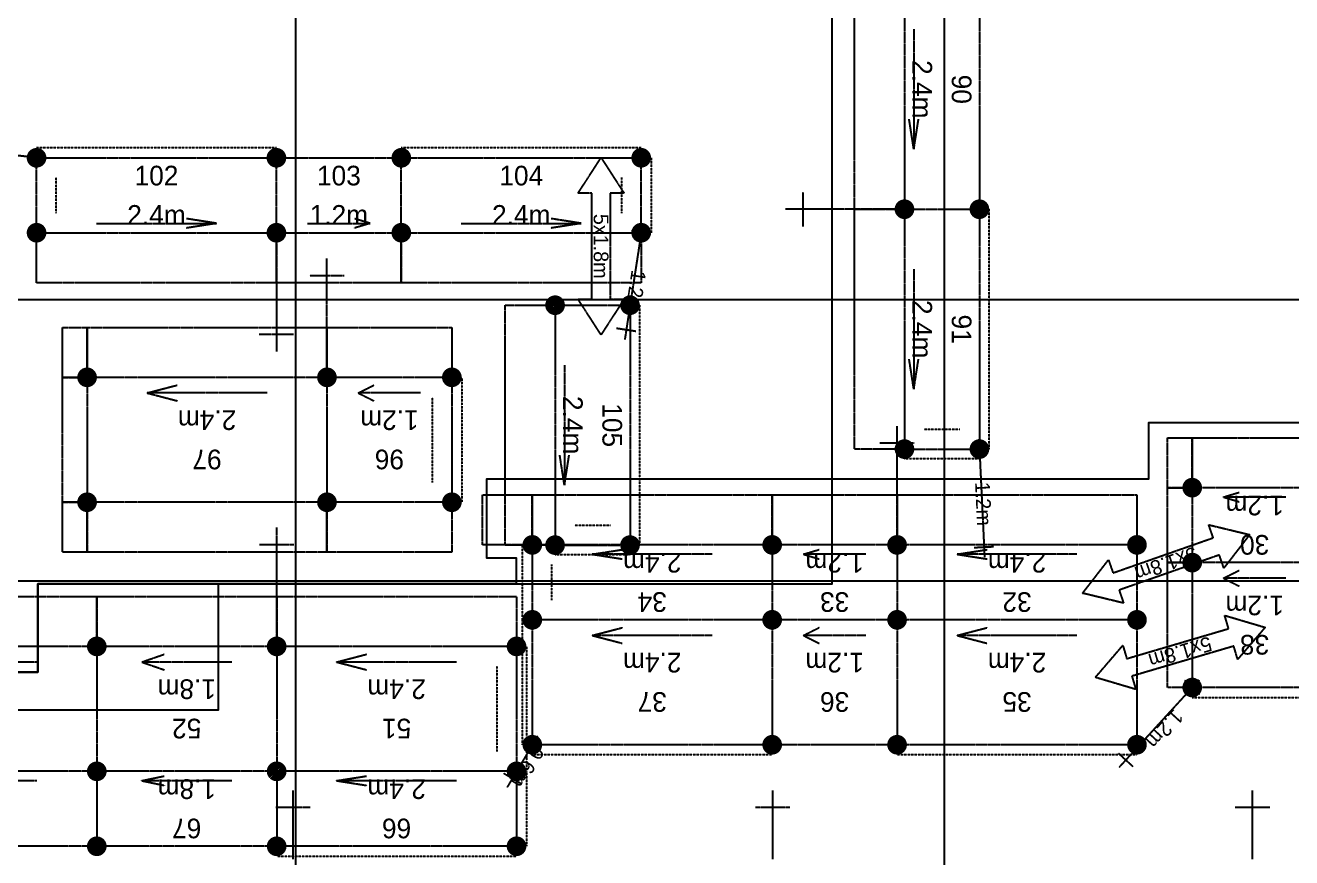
# Model space of a CAD drawing. Header units: millimetres. Extents: x -881708 to -119807, y 0 to 594021.
# Drawn here: x -699221 to -686345, y 437680 to 446143 of the extents above; entities that cross this region are included whole.
import ezdxf
from ezdxf.enums import TextEntityAlignment as Align

# ---------------------------------------------------------------- set-up
doc = ezdxf.new("R2010")
doc.units = ezdxf.units.MM
for name, pattern in [('ACAD_ISO02W100', [15, 12, -3]), ('KwikScaf_DASHED', [3.75, 2.5, -1.25]), ('KwikScaf_Line', [1, 1, 0])]:
    doc.linetypes.add(name, pattern=pattern)
for name, color, linetype in [('03 - Level Three', 201, 'CONTINUOUS'), ('04 - Level Four-Six', 112, 'CONTINUOUS'), ('07 - Level Seven', 140, 'CONTINUOUS'), ('08 - Level Eight', 30, 'CONTINUOUS'), ('Grid Lines', 1, 'CONTINUOUS'), ('KwikScaf Schematic', 7, 'CONTINUOUS')]:
    doc.layers.add(name, color=color, linetype=linetype)

msp = doc.modelspace()

# ---------------------------------------------------------------- linework, layer by layer
at = {"layer": '03 - Level Three'}
msp.add_lwpolyline([(-681701.9, 447708.4), (-681701.9, 443307.9), (-682262.7, 443307.9), (-682262.7, 442103), (-687800.4, 442103), (-687800.4, 441528.2), (-694531.6, 441528.2), (-694531.6, 440727.6), (-694229.2, 440727.6), (-694229.2, 440465.9), (-697259.7, 440465.9), (-697259.7, 439178.8), (-703735.4, 439178.8)], dxfattribs=at)
at = {"layer": '04 - Level Four-Six'}
msp.add_lwpolyline([(-681701.9, 447708.4), (-681701.9, 443307.9), (-682262.7, 443307.9), (-682262.7, 442103), (-687800.4, 442103), (-687800.4, 441528.2), (-694531.6, 441528.2), (-694531.6, 440727.6), (-694229.2, 440727.6), (-694229.2, 440465.9), (-699094.9, 440465.9), (-699094.9, 439567.5), (-700737.7, 439567.5)], dxfattribs=at)
at = {"layer": '07 - Level Seven'}
msp.add_lwpolyline([(-703457.3, 454757), (-696368.9, 455517.6), (-696368.9, 453731.6), (-689971.4, 453731.6), (-689971.4, 454741), (-684285.9, 455535.5), (-684285.9, 453731.6), (-681701.9, 453731.6), (-681701.9, 449259.2), (-682137.6, 449259.2), (-682137.6, 447898.5), (-681701.9, 447898.5), (-681701.9, 443307.9), (-682262.7, 443307.9), (-682262.7, 442103), (-687800.4, 442103), (-687800.4, 441528.2), (-694531.6, 441528.2), (-694531.6, 440727.6), (-694229.2, 440727.6), (-694229.2, 440465.9), (-699094.9, 440465.9), (-699094.9, 439567.5), (-700737.7, 439567.5)], dxfattribs=at)
at = {"layer": '08 - Level Eight'}
msp.add_lwpolyline([(-723014.2, 453731.6), (-723014.2, 440481.8), (-722098.5, 440481.8), (-722098.5, 440465.9), (-700737.7, 440465.9), (-700737.7, 439567.5), (-699094.9, 439567.5), (-699094.9, 440465.9), (-691018.1, 440465.9), (-691018.1, 451986.9), (-693083.9, 451986.9), (-693083.9, 453731.6), (-696368.9, 453731.6), (-696368.9, 455517.6), (-703457.3, 454757), (-703457.3, 453731.6)], close=True, dxfattribs=at)
at = {"layer": 'Grid Lines', "linetype": 'ACAD_ISO02W100'}
for points in [[(-696473, 461052.8), (-696473, 433716.2)], [(-689878, 461052.8), (-689878, 433716.2)], [(-733637.7, 443354.9), (-676846.5, 443354.9)], [(-733637.7, 440494.9), (-676846.5, 440494.9)]]:
    msp.add_lwpolyline(points, dxfattribs=at)
at = {"layer": 'KwikScaf Schematic', "color": 3, "linetype": 'KwikScaf_Line'}
for p, q in [((-690790.5, 444273.2), (-690790.5, 446712.2)), ((-690282.5, 446712.2), (-690282.5, 444273.2)), ((-689520.5, 446712.2), (-689520.5, 444273.2)), ((-690187.2, 446102.5), (-690187.2, 444883)), ((-690187.2, 444883), (-690234.8, 445187.9)), ((-690187.2, 444883), (-690139.6, 445187.9)), ((-699007.9, 444784.8), (-699902.1, 444887.1)), ((-699118.6, 444696.8), (-699095.9, 444895.5)), ((-699107.3, 444796.2), (-696668.3, 444796.2)), ((-699107.3, 444034.2), (-699107.3, 444796.2)), ((-696668.3, 444034.2), (-696668.3, 444796.2)), ((-695398.3, 444796.2), (-692959.3, 444796.2)), ((-692959.3, 444034.2), (-692959.3, 444796.2)), ((-691315.5, 444448.2), (-691315.5, 444098.2)), ((-690790.5, 444273.2), (-691490.5, 444273.2)), ((-690282.5, 444273.2), (-690790.5, 444273.2)), ((-690790.5, 441834.2), (-690790.5, 444273.2)), ((-690790.5, 444273.2), (-690282.5, 444273.2)), ((-690282.5, 444273.2), (-689520.5, 444273.2)), ((-690282.5, 444273.2), (-690282.5, 441834.2)), ((-689520.5, 444273.2), (-689520.5, 441834.2)), ((-698497.5, 444129.4), (-697278, 444129.4)), ((-697278, 444129.4), (-697582.9, 444177)), ((-697278, 444129.4), (-697582.9, 444081.8)), ((-694788.5, 444129.4), (-693569, 444129.4)), ((-693569, 444129.4), (-693873.9, 444177)), ((-693569, 444129.4), (-693873.9, 444081.8)), ((-692944.1, 444133), (-693126.7, 442947)), ((-699107.3, 444034.2), (-696668.3, 444034.2)), ((-699107.3, 443526.2), (-699107.3, 444034.2)), ((-696668.3, 444034.2), (-696668.3, 443526.2)), ((-695398.3, 444034.2), (-692959.3, 444034.2)), ((-695398.3, 443526.2), (-695398.3, 444034.2)), ((-692860.4, 444018.9), (-693058.1, 444049.4)), ((-692959.3, 444034.2), (-692959.3, 443526.2)), ((-690187.2, 443663.5), (-690187.2, 442444)), ((-696668.3, 443526.2), (-699107.3, 443526.2)), ((-696668.3, 443526.2), (-696668.3, 442826.2)), ((-692959.3, 443526.2), (-695398.3, 443526.2)), ((-694342.8, 440858.1), (-694342.8, 443297.1)), ((-694342.8, 443297.1), (-693834.8, 443297.1)), ((-693834.8, 443297.1), (-693834.8, 440858.1)), ((-693834.8, 443297.1), (-693072.8, 443297.1)), ((-693072.8, 443297.1), (-693072.8, 440858.1)), ((-698843.4, 442563.9), (-698843.4, 443071.9)), ((-698843.4, 443071.9), (-698593.4, 443071.9)), ((-698593.4, 442563.9), (-698593.4, 443071.9)), ((-698593.4, 443071.9), (-696154.4, 443071.9)), ((-698593.4, 443071.9), (-698593.4, 442563.9)), ((-696154.4, 443071.9), (-696154.4, 442563.9)), ((-696843.3, 443001.2), (-696493.3, 443001.2)), ((-693012.7, 443030.6), (-693210.3, 443061)), ((-693739.5, 442687.4), (-693739.5, 441467.9)), ((-690187.2, 442444), (-690234.8, 442748.9)), ((-690187.2, 442444), (-690139.6, 442748.9)), ((-698843.4, 441293.9), (-698843.4, 442563.9)), ((-698843.4, 442563.9), (-698593.4, 442563.9)), ((-698593.4, 442563.9), (-698843.4, 442563.9)), ((-698593.4, 442563.9), (-698593.4, 441293.9)), ((-696154.4, 442563.9), (-698593.4, 442563.9)), ((-697983.6, 442405.2), (-697678.7, 442484.6)), ((-696764.1, 442405.2), (-697983.6, 442405.2)), ((-697983.6, 442405.2), (-697678.7, 442325.8)), ((-690357.5, 441368.3), (-690357.5, 442068.3)), ((-689525.2, 441934.1), (-689468.5, 440735.5)), ((-690282.5, 441834.2), (-690790.5, 441834.2)), ((-690182.5, 441893.3), (-690532.5, 441893.3)), ((-690282.5, 441834.2), (-689520.5, 441834.2)), ((-689420.6, 441839), (-689620.3, 441829.5)), ((-693739.5, 441467.9), (-693787.2, 441772.8)), ((-693739.5, 441467.9), (-693691.9, 441772.8)), ((-698593.4, 441293.9), (-698843.4, 441293.9)), ((-698843.4, 440785.9), (-698843.4, 441293.9)), ((-698843.4, 441293.9), (-698593.4, 441293.9)), ((-696154.4, 441293.9), (-698593.4, 441293.9)), ((-698593.4, 440785.9), (-698593.4, 441293.9)), ((-698593.4, 441293.9), (-698593.4, 440785.9)), ((-696154.4, 441293.9), (-696154.4, 440785.9)), ((-694574.5, 440860.3), (-694574.5, 441368.3)), ((-694574.5, 441368.3), (-694066.5, 441368.3)), ((-694066.5, 440860.3), (-694066.5, 441368.3)), ((-694066.5, 441368.3), (-691627.5, 441368.3)), ((-694066.5, 441368.3), (-694066.5, 440860.3)), ((-691627.5, 441368.3), (-691627.5, 440860.3)), ((-690357.5, 440860.3), (-690357.5, 441368.3)), ((-690357.5, 441368.3), (-687918.5, 441368.3)), ((-687918.5, 441368.3), (-687918.5, 440860.3)), ((-696665.8, 440336.1), (-696665.8, 441036.1)), ((-698593.4, 440785.9), (-698843.4, 440785.9)), ((-696154.4, 440785.9), (-698593.4, 440785.9)), ((-696490.8, 440861.1), (-696840.8, 440861.1)), ((-694066.5, 440860.3), (-694574.5, 440860.3)), ((-693834.8, 440858.1), (-694342.8, 440858.1)), ((-694066.5, 440860.3), (-694066.5, 440098.3)), ((-691627.5, 440860.3), (-694066.5, 440860.3)), ((-693834.8, 440858.1), (-693072.8, 440858.1)), ((-693456.7, 440765.1), (-693151.8, 440812.7)), ((-692237.2, 440765.1), (-693456.7, 440765.1)), ((-693456.7, 440765.1), (-693151.8, 440717.5)), ((-690357.5, 440860.3), (-690357.5, 440098.3)), ((-687918.5, 440860.3), (-690357.5, 440860.3)), ((-689747.7, 440765.1), (-689442.8, 440812.7)), ((-688528.2, 440765.1), (-689747.7, 440765.1)), ((-689747.7, 440765.1), (-689442.8, 440717.5)), ((-689373.3, 440840.1), (-689573.1, 440830.6)), ((-687918.5, 440860.3), (-687918.5, 440098.3)), ((-700933.8, 440336.1), (-698494.8, 440336.1)), ((-698494.8, 440336.1), (-698494.8, 439828.1)), ((-696665.8, 439828.1), (-696665.8, 440336.1)), ((-696665.8, 440336.1), (-694226.8, 440336.1)), ((-694226.8, 440336.1), (-694226.8, 439828.1)), ((-691627.5, 440098.3), (-694066.5, 440098.3)), ((-694066.5, 440098.3), (-694066.5, 438828.3)), ((-693456.7, 439939.6), (-693151.8, 440019)), ((-690357.5, 440098.3), (-690357.5, 438828.3)), ((-687918.5, 440098.3), (-690357.5, 440098.3)), ((-689747.7, 439939.6), (-689442.8, 440019)), ((-687918.5, 440098.3), (-687918.5, 438828.3)), ((-692237.2, 439939.6), (-693456.7, 439939.6)), ((-693456.7, 439939.6), (-693151.8, 439860.2)), ((-688528.2, 439939.6), (-689747.7, 439939.6)), ((-689747.7, 439939.6), (-689442.8, 439860.2)), ((-698494.8, 439828.1), (-700933.8, 439828.1)), ((-696665.8, 439828.1), (-696665.8, 438558.1)), ((-694226.8, 439828.1), (-696665.8, 439828.1)), ((-696056.1, 439669.3), (-695751.2, 439748.7)), ((-694226.8, 439828.1), (-694226.8, 438558.1)), ((-699104.6, 439669.3), (-700324.1, 439669.3)), ((-694836.6, 439669.3), (-696056.1, 439669.3)), ((-696056.1, 439669.3), (-695751.2, 439590)), ((-694015.4, 438914.3), (-694321.6, 438398.3)), ((-693980.5, 438777.3), (-694152.4, 438879.4)), ((-691627.5, 438828.3), (-694066.5, 438828.3)), ((-687918.5, 438828.3), (-690357.5, 438828.3)), ((-698494.8, 438558.1), (-700933.8, 438558.1)), ((-699104.6, 438462.8), (-700324.1, 438462.8)), ((-694226.8, 438558.1), (-696665.8, 438558.1)), ((-696665.8, 438558.1), (-696665.8, 437796.1)), ((-696056.1, 438462.8), (-695751.2, 438510.5)), ((-694836.6, 438462.8), (-696056.1, 438462.8)), ((-696056.1, 438462.8), (-695751.2, 438415.2)), ((-694184.6, 438433.3), (-694356.6, 438535.4)), ((-694226.8, 438558.1), (-694226.8, 437796.1)), ((-696499.6, 437664.2), (-696499.6, 438364.2)), ((-691621.6, 437664.2), (-691621.6, 438364.2)), ((-686743.6, 437664.2), (-686743.6, 438364.2)), ((-696324.6, 438189.2), (-696674.6, 438189.2)), ((-691446.6, 438189.2), (-691796.6, 438189.2)), ((-686568.6, 438189.2), (-686918.6, 438189.2)), ((-698494.8, 437796.1), (-700933.8, 437796.1)), ((-694226.8, 437796.1), (-696665.8, 437796.1))]:
    msp.add_line(p, q, dxfattribs=at)
at = {"layer": 'KwikScaf Schematic', "color": 3, "linetype": 'KwikScaf_DASHED'}
for p, q in [((-696668.3, 444896.2), (-699107.3, 444896.2)), ((-692959.3, 444896.2), (-695398.3, 444896.2)), ((-692859.3, 444796.2), (-692859.3, 444034.2)), ((-698907.3, 444234.2), (-698907.3, 444596.2)), ((-693159.3, 444596.2), (-693159.3, 444234.2)), ((-689420.5, 441834.2), (-689420.5, 444273.2)), ((-692972.8, 440858.1), (-692972.8, 443297.1)), ((-689720.5, 442034.2), (-690082.5, 442034.2)), ((-689520.5, 441734.2), (-690282.5, 441734.2)), ((-693272.8, 441058.1), (-693634.8, 441058.1)), ((-694166.5, 440098.3), (-694166.5, 440860.3)), ((-693072.8, 440758.1), (-693834.8, 440758.1)), ((-693866.5, 440298.3), (-693866.5, 440660.3)), ((-694166.5, 438828.3), (-694166.5, 440098.3)), ((-694126.8, 439828.1), (-694126.8, 438558.1)), ((-694426.8, 439628.1), (-694426.8, 438758.1)), ((-694066.5, 438728.3), (-691627.5, 438728.3)), ((-690357.5, 438728.3), (-687918.5, 438728.3)), ((-694126.8, 438558.1), (-694126.8, 437796.1)), ((-696665.8, 437696.1), (-694226.8, 437696.1))]:
    msp.add_line(p, q, dxfattribs=at)
at = {"layer": 'KwikScaf Schematic', "color": 1, "linetype": 'KwikScaf_Line'}
for p, q in [((-696668.3, 444796.2), (-695398.3, 444796.2)), ((-695398.3, 444034.2), (-695398.3, 444796.2)), ((-696350.8, 444129.4), (-695715.8, 444129.4)), ((-695715.8, 444129.4), (-695874.5, 444177)), ((-695715.8, 444129.4), (-695874.5, 444081.8)), ((-696668.3, 444034.2), (-695398.3, 444034.2)), ((-696668.3, 443526.2), (-696668.3, 444034.2)), ((-695398.3, 444034.2), (-695398.3, 443526.2)), ((-696154.4, 443071.9), (-696154.4, 443771.9)), ((-695979.4, 443596.9), (-696329.4, 443596.9)), ((-695398.3, 443526.2), (-696668.3, 443526.2)), ((-696154.4, 442563.9), (-696154.4, 443071.9)), ((-696154.4, 443071.9), (-694884.4, 443071.9)), ((-694884.4, 443071.9), (-694884.4, 442563.9)), ((-696154.4, 442563.9), (-696154.4, 441293.9)), ((-694884.4, 442563.9), (-696154.4, 442563.9)), ((-694884.4, 442563.9), (-694884.4, 441293.9)), ((-695836.9, 442405.2), (-695678.1, 442484.6)), ((-695201.9, 442405.2), (-695836.9, 442405.2)), ((-695836.9, 442405.2), (-695678.1, 442325.8)), ((-687606.6, 441442.1), (-687606.6, 441950.1)), ((-687606.6, 441950.1), (-687356.6, 441950.1)), ((-687356.6, 441442.1), (-687356.6, 441950.1)), ((-687356.6, 441950.1), (-686086.6, 441950.1)), ((-687356.6, 441950.1), (-687356.6, 441442.1)), ((-687606.6, 440680.1), (-687606.6, 441442.1)), ((-687606.6, 441442.1), (-687356.6, 441442.1)), ((-687356.6, 441442.1), (-687606.6, 441442.1)), ((-687356.6, 441442.1), (-687356.6, 440680.1)), ((-686086.6, 441442.1), (-687356.6, 441442.1)), ((-687039.1, 441346.9), (-686880.4, 441394.5)), ((-694884.4, 441293.9), (-696154.4, 441293.9)), ((-696154.4, 440785.9), (-696154.4, 441293.9)), ((-694884.4, 441293.9), (-694884.4, 440785.9)), ((-691627.5, 440860.3), (-691627.5, 441368.3)), ((-691627.5, 441368.3), (-690357.5, 441368.3)), ((-690357.5, 441368.3), (-690357.5, 440860.3)), ((-686404.1, 441346.9), (-687039.1, 441346.9)), ((-687039.1, 441346.9), (-686880.4, 441299.3)), ((-694884.4, 440785.9), (-696154.4, 440785.9)), ((-691627.5, 440860.3), (-691627.5, 440098.3)), ((-690357.5, 440860.3), (-691627.5, 440860.3)), ((-691310, 440765.1), (-691151.2, 440812.7)), ((-690675, 440765.1), (-691310, 440765.1)), ((-691310, 440765.1), (-691151.2, 440717.5)), ((-687606.6, 439410.1), (-687606.6, 440680.1)), ((-687606.6, 440680.1), (-687356.6, 440680.1)), ((-687356.6, 440680.1), (-687606.6, 440680.1)), ((-687356.6, 440680.1), (-687356.6, 439410.1)), ((-686086.6, 440680.1), (-687356.6, 440680.1)), ((-687039.1, 440521.4), (-686880.4, 440600.8)), ((-686404.1, 440521.4), (-687039.1, 440521.4)), ((-687039.1, 440521.4), (-686880.4, 440442)), ((-690357.5, 440098.3), (-691627.5, 440098.3)), ((-691627.5, 440098.3), (-691627.5, 438828.3)), ((-691310, 439939.6), (-691151.2, 440019)), ((-690675, 439939.6), (-691310, 439939.6)), ((-691310, 439939.6), (-691151.2, 439860.2)), ((-687289.1, 439483.9), (-688099.8, 438599.1)), ((-687282.9, 439342.6), (-687430.4, 439477.7)), ((-687356.6, 439410.1), (-687606.6, 439410.1)), ((-686086.6, 439410.1), (-687356.6, 439410.1)), ((-690357.5, 438828.3), (-691627.5, 438828.3)), ((-687958.5, 438605.3), (-688106, 438740.4))]:
    msp.add_line(p, q, dxfattribs=at)
at = {"layer": 'KwikScaf Schematic', "color": 5, "linetype": 'KwikScaf_Line'}
for p, q in [((-693600.4, 444437.1), (-693367.4, 444797.1)), ((-693367.4, 444797.1), (-693134.4, 444437.1)), ((-693460.4, 444437.1), (-693600.4, 444437.1)), ((-693460.4, 443357.1), (-693460.4, 444437.1)), ((-693134.4, 444437.1), (-693274.4, 444437.1)), ((-693274.4, 444437.1), (-693274.4, 443357.1)), ((-693367.4, 442997.1), (-693600.4, 443357.1)), ((-693600.4, 443357.1), (-693460.4, 443357.1)), ((-693134.4, 443357.1), (-693367.4, 442997.1)), ((-693274.4, 443357.1), (-693134.4, 443357.1)), ((-687142.8, 440933), (-687189.1, 441065.1)), ((-687189.1, 441065.1), (-686772.3, 440964.3)), ((-688162, 440575.8), (-687142.8, 440933)), ((-686772.3, 440964.3), (-687034.9, 440625.3)), ((-687081.2, 440757.5), (-688100.5, 440400.3)), ((-687034.9, 440625.3), (-687081.2, 440757.5)), ((-688471, 440369), (-688208.3, 440707.9)), ((-688208.3, 440707.9), (-688162, 440575.8)), ((-688054.2, 440268.2), (-688471, 440369)), ((-688100.5, 440400.3), (-688054.2, 440268.2)), ((-698494.8, 439828.1), (-698494.8, 440336.1)), ((-698494.8, 440336.1), (-696665.8, 440336.1)), ((-696665.8, 440336.1), (-696665.8, 439828.1)), ((-686986.6, 440009.3), (-687026.2, 440143.5)), ((-687026.2, 440143.5), (-686615, 440021.8)), ((-688022.6, 439703.9), (-686986.6, 440009.3)), ((-686615, 440021.8), (-686894.5, 439696.6)), ((-698494.8, 439828.1), (-698494.8, 438558.1)), ((-696665.8, 439828.1), (-698494.8, 439828.1)), ((-698037.6, 439669.3), (-697808.9, 439748.7)), ((-688341.6, 439512.9), (-688062.1, 439838.2)), ((-688062.1, 439838.2), (-688022.6, 439703.9)), ((-686934, 439830.8), (-687970, 439525.5)), ((-686894.5, 439696.6), (-686934, 439830.8)), ((-697123.1, 439669.3), (-698037.6, 439669.3)), ((-698037.6, 439669.3), (-697808.9, 439590)), ((-687930.4, 439391.2), (-688341.6, 439512.9)), ((-687970, 439525.5), (-687930.4, 439391.2)), ((-696665.8, 438558.1), (-698494.8, 438558.1)), ((-698494.8, 438558.1), (-698494.8, 437796.1)), ((-698037.6, 438462.8), (-697808.9, 438510.5)), ((-697123.1, 438462.8), (-698037.6, 438462.8)), ((-698037.6, 438462.8), (-697808.9, 438415.2)), ((-696665.8, 437796.1), (-698494.8, 437796.1))]:
    msp.add_line(p, q, dxfattribs=at)
at = {"layer": 'KwikScaf Schematic', "color": 1, "linetype": 'KwikScaf_DASHED'}
for p, q in [((-694784.4, 442563.9), (-694784.4, 441293.9)), ((-695084.4, 442363.9), (-695084.4, 441493.9)), ((-687356.6, 439310.1), (-686086.6, 439310.1))]:
    msp.add_line(p, q, dxfattribs=at)
at = {"layer": 'KwikScaf Schematic', "color": 3, "linetype": 'KwikScaf_Line'}
for points in [[(-699107.3, 444846.2, 100, 100, -0.1989124), (-699071.9, 444831.5, 100, 100, -0.1989124), (-699057.3, 444796.2, 100, 100, -0.1989124), (-699071.9, 444760.8, 100, 100, -0.1989124), (-699107.3, 444746.2, 100, 100, -0.1989124), (-699142.6, 444760.8, 100, 100, -0.1989124), (-699157.3, 444796.2, 100, 100, -0.1989124), (-699142.6, 444831.5, 100, 100, -0.1989124)], [(-696668.3, 444846.2, 100, 100, -0.1989124), (-696632.9, 444831.5, 100, 100, -0.1989124), (-696618.3, 444796.2, 100, 100, -0.1989124), (-696632.9, 444760.8, 100, 100, -0.1989124), (-696668.3, 444746.2, 100, 100, -0.1989124), (-696703.6, 444760.8, 100, 100, -0.1989124), (-696718.3, 444796.2, 100, 100, -0.1989124), (-696703.6, 444831.5, 100, 100, -0.1989124)], [(-695398.3, 444846.2, 100, 100, -0.1989124), (-695362.9, 444831.5, 100, 100, -0.1989124), (-695348.3, 444796.2, 100, 100, -0.1989124), (-695362.9, 444760.8, 100, 100, -0.1989124), (-695398.3, 444746.2, 100, 100, -0.1989124), (-695433.6, 444760.8, 100, 100, -0.1989124), (-695448.3, 444796.2, 100, 100, -0.1989124), (-695433.6, 444831.5, 100, 100, -0.1989124)], [(-692959.3, 444846.2, 100, 100, -0.1989124), (-692923.9, 444831.5, 100, 100, -0.1989124), (-692909.3, 444796.2, 100, 100, -0.1989124), (-692923.9, 444760.8, 100, 100, -0.1989124), (-692959.3, 444746.2, 100, 100, -0.1989124), (-692994.6, 444760.8, 100, 100, -0.1989124), (-693009.3, 444796.2, 100, 100, -0.1989124), (-692994.6, 444831.5, 100, 100, -0.1989124)], [(-696668.3, 444084.2, 100, 100, -0.1989124), (-696632.9, 444069.5, 100, 100, -0.1989124), (-696618.3, 444034.2, 100, 100, -0.1989124), (-696632.9, 443998.8, 100, 100, -0.1989124), (-696668.3, 443984.2, 100, 100, -0.1989124), (-696703.6, 443998.8, 100, 100, -0.1989124), (-696718.3, 444034.2, 100, 100, -0.1989124), (-696703.6, 444069.5, 100, 100, -0.1989124)], [(-692959.3, 444084.2, 100, 100, -0.1989124), (-692923.9, 444069.5, 100, 100, -0.1989124), (-692909.3, 444034.2, 100, 100, -0.1989124), (-692923.9, 443998.8, 100, 100, -0.1989124), (-692959.3, 443984.2, 100, 100, -0.1989124), (-692994.6, 443998.8, 100, 100, -0.1989124), (-693009.3, 444034.2, 100, 100, -0.1989124), (-692994.6, 444069.5, 100, 100, -0.1989124)], [(-698593.4, 442513.9, 100, 100, -0.1989124), (-698628.7, 442528.6, 100, 100, -0.1989124), (-698643.4, 442563.9, 100, 100, -0.1989124), (-698628.7, 442599.3, 100, 100, -0.1989124), (-698593.4, 442613.9, 100, 100, -0.1989124), (-698558, 442599.3, 100, 100, -0.1989124), (-698543.4, 442563.9, 100, 100, -0.1989124), (-698558, 442528.6, 100, 100, -0.1989124)], [(-698593.4, 441243.9, 100, 100, -0.1989124), (-698628.7, 441258.6, 100, 100, -0.1989124), (-698643.4, 441293.9, 100, 100, -0.1989124), (-698628.7, 441329.3, 100, 100, -0.1989124), (-698593.4, 441343.9, 100, 100, -0.1989124), (-698558, 441329.3, 100, 100, -0.1989124), (-698543.4, 441293.9, 100, 100, -0.1989124), (-698558, 441258.6, 100, 100, -0.1989124)], [(-694066.5, 440810.3, 100, 100, -0.1989124), (-694101.8, 440825, 100, 100, -0.1989124), (-694116.5, 440860.3, 100, 100, -0.1989124), (-694101.8, 440895.7, 100, 100, -0.1989124), (-694066.5, 440910.3, 100, 100, -0.1989124), (-694031.1, 440895.7, 100, 100, -0.1989124), (-694016.5, 440860.3, 100, 100, -0.1989124), (-694031.1, 440825, 100, 100, -0.1989124)], [(-690357.5, 440810.3, 100, 100, -0.1989124), (-690392.8, 440825, 100, 100, -0.1989124), (-690407.5, 440860.3, 100, 100, -0.1989124), (-690392.8, 440895.7, 100, 100, -0.1989124), (-690357.5, 440910.3, 100, 100, -0.1989124), (-690322.1, 440895.7, 100, 100, -0.1989124), (-690307.5, 440860.3, 100, 100, -0.1989124), (-690322.1, 440825, 100, 100, -0.1989124)], [(-694066.5, 440048.3, 100, 100, -0.1989124), (-694101.8, 440063, 100, 100, -0.1989124), (-694116.5, 440098.3, 100, 100, -0.1989124), (-694101.8, 440133.7, 100, 100, -0.1989124), (-694066.5, 440148.3, 100, 100, -0.1989124), (-694031.1, 440133.7, 100, 100, -0.1989124), (-694016.5, 440098.3, 100, 100, -0.1989124), (-694031.1, 440063, 100, 100, -0.1989124)], [(-694066.5, 440048.3, 100, 100, -0.1989124), (-694101.8, 440063, 100, 100, -0.1989124), (-694116.5, 440098.3, 100, 100, -0.1989124), (-694101.8, 440133.7, 100, 100, -0.1989124), (-694066.5, 440148.3, 100, 100, -0.1989124), (-694031.1, 440133.7, 100, 100, -0.1989124), (-694016.5, 440098.3, 100, 100, -0.1989124), (-694031.1, 440063, 100, 100, -0.1989124)], [(-691627.5, 440048.3, 100, 100, -0.1989124), (-691662.8, 440063, 100, 100, -0.1989124), (-691677.5, 440098.3, 100, 100, -0.1989124), (-691662.8, 440133.7, 100, 100, -0.1989124), (-691627.5, 440148.3, 100, 100, -0.1989124), (-691592.1, 440133.7, 100, 100, -0.1989124), (-691577.5, 440098.3, 100, 100, -0.1989124), (-691592.1, 440063, 100, 100, -0.1989124)], [(-690357.5, 440048.3, 100, 100, -0.1989124), (-690392.8, 440063, 100, 100, -0.1989124), (-690407.5, 440098.3, 100, 100, -0.1989124), (-690392.8, 440133.7, 100, 100, -0.1989124), (-690357.5, 440148.3, 100, 100, -0.1989124), (-690322.1, 440133.7, 100, 100, -0.1989124), (-690307.5, 440098.3, 100, 100, -0.1989124), (-690322.1, 440063, 100, 100, -0.1989124)], [(-690357.5, 440048.3, 100, 100, -0.1989124), (-690392.8, 440063, 100, 100, -0.1989124), (-690407.5, 440098.3, 100, 100, -0.1989124), (-690392.8, 440133.7, 100, 100, -0.1989124), (-690357.5, 440148.3, 100, 100, -0.1989124), (-690322.1, 440133.7, 100, 100, -0.1989124), (-690307.5, 440098.3, 100, 100, -0.1989124), (-690322.1, 440063, 100, 100, -0.1989124)], [(-687918.5, 440048.3, 100, 100, -0.1989124), (-687953.8, 440063, 100, 100, -0.1989124), (-687968.5, 440098.3, 100, 100, -0.1989124), (-687953.8, 440133.7, 100, 100, -0.1989124), (-687918.5, 440148.3, 100, 100, -0.1989124), (-687883.1, 440133.7, 100, 100, -0.1989124), (-687868.5, 440098.3, 100, 100, -0.1989124), (-687883.1, 440063, 100, 100, -0.1989124)], [(-696665.8, 439778.1, 100, 100, -0.1989124), (-696701.2, 439792.7, 100, 100, -0.1989124), (-696715.8, 439828.1, 100, 100, -0.1989124), (-696701.2, 439863.4, 100, 100, -0.1989124), (-696665.8, 439878.1, 100, 100, -0.1989124), (-696630.5, 439863.4, 100, 100, -0.1989124), (-696615.8, 439828.1, 100, 100, -0.1989124), (-696630.5, 439792.7, 100, 100, -0.1989124)], [(-694066.5, 438778.3, 100, 100, -0.1989124), (-694101.8, 438793, 100, 100, -0.1989124), (-694116.5, 438828.3, 100, 100, -0.1989124), (-694101.8, 438863.7, 100, 100, -0.1989124), (-694066.5, 438878.3, 100, 100, -0.1989124), (-694031.1, 438863.7, 100, 100, -0.1989124), (-694016.5, 438828.3, 100, 100, -0.1989124), (-694031.1, 438793, 100, 100, -0.1989124)], [(-690357.5, 438778.3, 100, 100, -0.1989124), (-690392.8, 438793, 100, 100, -0.1989124), (-690407.5, 438828.3, 100, 100, -0.1989124), (-690392.8, 438863.7, 100, 100, -0.1989124), (-690357.5, 438878.3, 100, 100, -0.1989124), (-690322.1, 438863.7, 100, 100, -0.1989124), (-690307.5, 438828.3, 100, 100, -0.1989124), (-690322.1, 438793, 100, 100, -0.1989124)], [(-696665.8, 438508.1, 100, 100, -0.1989124), (-696701.2, 438522.7, 100, 100, -0.1989124), (-696715.8, 438558.1, 100, 100, -0.1989124), (-696701.2, 438593.4, 100, 100, -0.1989124), (-696665.8, 438608.1, 100, 100, -0.1989124), (-696630.5, 438593.4, 100, 100, -0.1989124), (-696615.8, 438558.1, 100, 100, -0.1989124), (-696630.5, 438522.7, 100, 100, -0.1989124)], [(-696665.8, 438508.1, 100, 100, -0.1989124), (-696701.2, 438522.7, 100, 100, -0.1989124), (-696715.8, 438558.1, 100, 100, -0.1989124), (-696701.2, 438593.4, 100, 100, -0.1989124), (-696665.8, 438608.1, 100, 100, -0.1989124), (-696630.5, 438593.4, 100, 100, -0.1989124), (-696615.8, 438558.1, 100, 100, -0.1989124), (-696630.5, 438522.7, 100, 100, -0.1989124)], [(-698494.8, 437746.1, 100, 100, -0.1989124), (-698530.2, 437760.7, 100, 100, -0.1989124), (-698544.8, 437796.1, 100, 100, -0.1989124), (-698530.2, 437831.4, 100, 100, -0.1989124), (-698494.8, 437846.1, 100, 100, -0.1989124), (-698459.5, 437831.4, 100, 100, -0.1989124), (-698444.8, 437796.1, 100, 100, -0.1989124), (-698459.5, 437760.7, 100, 100, -0.1989124)], [(-696665.8, 437746.1, 100, 100, -0.1989124), (-696701.2, 437760.7, 100, 100, -0.1989124), (-696715.8, 437796.1, 100, 100, -0.1989124), (-696701.2, 437831.4, 100, 100, -0.1989124), (-696665.8, 437846.1, 100, 100, -0.1989124), (-696630.5, 437831.4, 100, 100, -0.1989124), (-696615.8, 437796.1, 100, 100, -0.1989124), (-696630.5, 437760.7, 100, 100, -0.1989124)], [(-694226.8, 437746.1, 100, 100, -0.1989124), (-694262.2, 437760.7, 100, 100, -0.1989124), (-694276.8, 437796.1, 100, 100, -0.1989124), (-694262.2, 437831.4, 100, 100, -0.1989124), (-694226.8, 437846.1, 100, 100, -0.1989124), (-694191.5, 437831.4, 100, 100, -0.1989124), (-694176.8, 437796.1, 100, 100, -0.1989124), (-694191.5, 437760.7, 100, 100, -0.1989124)]]:
    msp.add_lwpolyline(points, format="xyseb", close=True, dxfattribs=at)
at = {"layer": 'KwikScaf Schematic', "color": 1, "linetype": 'KwikScaf_Line'}
for points in [[(-696668.3, 444846.2, 100, 100, -0.1989124), (-696632.9, 444831.5, 100, 100, -0.1989124), (-696618.3, 444796.2, 100, 100, -0.1989124), (-696632.9, 444760.8, 100, 100, -0.1989124), (-696668.3, 444746.2, 100, 100, -0.1989124), (-696703.6, 444760.8, 100, 100, -0.1989124), (-696718.3, 444796.2, 100, 100, -0.1989124), (-696703.6, 444831.5, 100, 100, -0.1989124)], [(-690357.5, 440048.3, 100, 100, -0.1989124), (-690392.8, 440063, 100, 100, -0.1989124), (-690407.5, 440098.3, 100, 100, -0.1989124), (-690392.8, 440133.7, 100, 100, -0.1989124), (-690357.5, 440148.3, 100, 100, -0.1989124), (-690322.1, 440133.7, 100, 100, -0.1989124), (-690307.5, 440098.3, 100, 100, -0.1989124), (-690322.1, 440063, 100, 100, -0.1989124)]]:
    msp.add_lwpolyline(points, format="xyseb", close=True, dxfattribs=at)
at = {"layer": 'KwikScaf Schematic', "color": 1, "linetype": 'KwikScaf_Line', "const_width": 100}
for points in [[(-695398.3, 444846.2, -0.1989124), (-695362.9, 444831.5, -0.1989124), (-695348.3, 444796.2, -0.1989124), (-695362.9, 444760.8, -0.1989124), (-695398.3, 444746.2, -0.1989124), (-695433.6, 444760.8, -0.1989124), (-695448.3, 444796.2, -0.1989124), (-695433.6, 444831.5, -0.1989124)], [(-696668.3, 444084.2, -0.1989124), (-696632.9, 444069.5, -0.1989124), (-696618.3, 444034.2, -0.1989124), (-696632.9, 443998.8, -0.1989124), (-696668.3, 443984.2, -0.1989124), (-696703.6, 443998.8, -0.1989124), (-696718.3, 444034.2, -0.1989124), (-696703.6, 444069.5, -0.1989124)], [(-695398.3, 444084.2, -0.1989124), (-695362.9, 444069.5, -0.1989124), (-695348.3, 444034.2, -0.1989124), (-695362.9, 443998.8, -0.1989124), (-695398.3, 443984.2, -0.1989124), (-695433.6, 443998.8, -0.1989124), (-695448.3, 444034.2, -0.1989124), (-695433.6, 444069.5, -0.1989124)], [(-696154.4, 442513.9, -0.1989124), (-696189.7, 442528.6, -0.1989124), (-696204.4, 442563.9, -0.1989124), (-696189.7, 442599.3, -0.1989124), (-696154.4, 442613.9, -0.1989124), (-696119, 442599.3, -0.1989124), (-696104.4, 442563.9, -0.1989124), (-696119, 442528.6, -0.1989124)], [(-694884.4, 442513.9, -0.1989124), (-694919.7, 442528.6, -0.1989124), (-694934.4, 442563.9, -0.1989124), (-694919.7, 442599.3, -0.1989124), (-694884.4, 442613.9, -0.1989124), (-694849, 442599.3, -0.1989124), (-694834.4, 442563.9, -0.1989124), (-694849, 442528.6, -0.1989124)], [(-687356.6, 441392.1, -0.1989124), (-687392, 441406.8, -0.1989124), (-687406.6, 441442.1, -0.1989124), (-687392, 441477.5, -0.1989124), (-687356.6, 441492.1, -0.1989124), (-687321.3, 441477.5, -0.1989124), (-687306.6, 441442.1, -0.1989124), (-687321.3, 441406.8, -0.1989124)], [(-696154.4, 441243.9, -0.1989124), (-696189.7, 441258.6, -0.1989124), (-696204.4, 441293.9, -0.1989124), (-696189.7, 441329.3, -0.1989124), (-696154.4, 441343.9, -0.1989124), (-696119, 441329.3, -0.1989124), (-696104.4, 441293.9, -0.1989124), (-696119, 441258.6, -0.1989124)], [(-694884.4, 441243.9, -0.1989124), (-694919.7, 441258.6, -0.1989124), (-694934.4, 441293.9, -0.1989124), (-694919.7, 441329.3, -0.1989124), (-694884.4, 441343.9, -0.1989124), (-694849, 441329.3, -0.1989124), (-694834.4, 441293.9, -0.1989124), (-694849, 441258.6, -0.1989124)], [(-691627.5, 440810.3, -0.1989124), (-691662.8, 440825, -0.1989124), (-691677.5, 440860.3, -0.1989124), (-691662.8, 440895.7, -0.1989124), (-691627.5, 440910.3, -0.1989124), (-691592.1, 440895.7, -0.1989124), (-691577.5, 440860.3, -0.1989124), (-691592.1, 440825, -0.1989124)], [(-690357.5, 440810.3, -0.1989124), (-690392.8, 440825, -0.1989124), (-690407.5, 440860.3, -0.1989124), (-690392.8, 440895.7, -0.1989124), (-690357.5, 440910.3, -0.1989124), (-690322.1, 440895.7, -0.1989124), (-690307.5, 440860.3, -0.1989124), (-690322.1, 440825, -0.1989124)], [(-687356.6, 440630.1, -0.1989124), (-687392, 440644.8, -0.1989124), (-687406.6, 440680.1, -0.1989124), (-687392, 440715.5, -0.1989124), (-687356.6, 440730.1, -0.1989124), (-687321.3, 440715.5, -0.1989124), (-687306.6, 440680.1, -0.1989124), (-687321.3, 440644.8, -0.1989124)], [(-687356.6, 440630.1, -0.1989124), (-687392, 440644.8, -0.1989124), (-687406.6, 440680.1, -0.1989124), (-687392, 440715.5, -0.1989124), (-687356.6, 440730.1, -0.1989124), (-687321.3, 440715.5, -0.1989124), (-687306.6, 440680.1, -0.1989124), (-687321.3, 440644.8, -0.1989124)], [(-691627.5, 440048.3, -0.1989124), (-691662.8, 440063, -0.1989124), (-691677.5, 440098.3, -0.1989124), (-691662.8, 440133.7, -0.1989124), (-691627.5, 440148.3, -0.1989124), (-691592.1, 440133.7, -0.1989124), (-691577.5, 440098.3, -0.1989124), (-691592.1, 440063, -0.1989124)], [(-691627.5, 440048.3, -0.1989124), (-691662.8, 440063, -0.1989124), (-691677.5, 440098.3, -0.1989124), (-691662.8, 440133.7, -0.1989124), (-691627.5, 440148.3, -0.1989124), (-691592.1, 440133.7, -0.1989124), (-691577.5, 440098.3, -0.1989124), (-691592.1, 440063, -0.1989124)], [(-690357.5, 440048.3, -0.1989124), (-690392.8, 440063, -0.1989124), (-690407.5, 440098.3, -0.1989124), (-690392.8, 440133.7, -0.1989124), (-690357.5, 440148.3, -0.1989124), (-690322.1, 440133.7, -0.1989124), (-690307.5, 440098.3, -0.1989124), (-690322.1, 440063, -0.1989124)], [(-687356.6, 439360.1, -0.1989124), (-687392, 439374.8, -0.1989124), (-687406.6, 439410.1, -0.1989124), (-687392, 439445.5, -0.1989124), (-687356.6, 439460.1, -0.1989124), (-687321.3, 439445.5, -0.1989124), (-687306.6, 439410.1, -0.1989124), (-687321.3, 439374.8, -0.1989124)], [(-691627.5, 438778.3, -0.1989124), (-691662.8, 438793, -0.1989124), (-691677.5, 438828.3, -0.1989124), (-691662.8, 438863.7, -0.1989124), (-691627.5, 438878.3, -0.1989124), (-691592.1, 438863.7, -0.1989124), (-691577.5, 438828.3, -0.1989124), (-691592.1, 438793, -0.1989124)], [(-690357.5, 438778.3, -0.1989124), (-690392.8, 438793, -0.1989124), (-690407.5, 438828.3, -0.1989124), (-690392.8, 438863.7, -0.1989124), (-690357.5, 438878.3, -0.1989124), (-690322.1, 438863.7, -0.1989124), (-690307.5, 438828.3, -0.1989124), (-690322.1, 438793, -0.1989124)]]:
    msp.add_lwpolyline(points, format="xyb", close=True, dxfattribs=at)
at = {"layer": 'KwikScaf Schematic', "color": 3, "linetype": 'KwikScaf_Line', "const_width": 100}
for points in [[(-690232.5, 444273.2, -0.1989124), (-690247.1, 444237.9, -0.1989124), (-690282.5, 444223.2, -0.1989124), (-690317.8, 444237.9, -0.1989124), (-690332.5, 444273.2, -0.1989124), (-690317.8, 444308.6, -0.1989124), (-690282.5, 444323.2, -0.1989124), (-690247.1, 444308.6, -0.1989124)], [(-690232.5, 444273.2, -0.1989124), (-690247.1, 444237.9, -0.1989124), (-690282.5, 444223.2, -0.1989124), (-690317.8, 444237.9, -0.1989124), (-690332.5, 444273.2, -0.1989124), (-690317.8, 444308.6, -0.1989124), (-690282.5, 444323.2, -0.1989124), (-690247.1, 444308.6, -0.1989124)], [(-689470.5, 444273.2, -0.1989124), (-689485.1, 444237.9, -0.1989124), (-689520.5, 444223.2, -0.1989124), (-689555.8, 444237.9, -0.1989124), (-689570.5, 444273.2, -0.1989124), (-689555.8, 444308.6, -0.1989124), (-689520.5, 444323.2, -0.1989124), (-689485.1, 444308.6, -0.1989124)], [(-689470.5, 444273.2, -0.1989124), (-689485.1, 444237.9, -0.1989124), (-689520.5, 444223.2, -0.1989124), (-689555.8, 444237.9, -0.1989124), (-689570.5, 444273.2, -0.1989124), (-689555.8, 444308.6, -0.1989124), (-689520.5, 444323.2, -0.1989124), (-689485.1, 444308.6, -0.1989124)], [(-699107.3, 444084.2, -0.1989124), (-699071.9, 444069.5, -0.1989124), (-699057.3, 444034.2, -0.1989124), (-699071.9, 443998.8, -0.1989124), (-699107.3, 443984.2, -0.1989124), (-699142.6, 443998.8, -0.1989124), (-699157.3, 444034.2, -0.1989124), (-699142.6, 444069.5, -0.1989124)], [(-695398.3, 444084.2, -0.1989124), (-695362.9, 444069.5, -0.1989124), (-695348.3, 444034.2, -0.1989124), (-695362.9, 443998.8, -0.1989124), (-695398.3, 443984.2, -0.1989124), (-695433.6, 443998.8, -0.1989124), (-695448.3, 444034.2, -0.1989124), (-695433.6, 444069.5, -0.1989124)], [(-693784.8, 443297.1, -0.1989124), (-693799.4, 443261.8, -0.1989124), (-693834.8, 443247.1, -0.1989124), (-693870.1, 443261.8, -0.1989124), (-693884.8, 443297.1, -0.1989124), (-693870.1, 443332.5, -0.1989124), (-693834.8, 443347.1, -0.1989124), (-693799.4, 443332.5, -0.1989124)], [(-693022.8, 443297.1, -0.1989124), (-693037.4, 443261.8, -0.1989124), (-693072.8, 443247.1, -0.1989124), (-693108.1, 443261.8, -0.1989124), (-693122.8, 443297.1, -0.1989124), (-693108.1, 443332.5, -0.1989124), (-693072.8, 443347.1, -0.1989124), (-693037.4, 443332.5, -0.1989124)], [(-696154.4, 442513.9, -0.1989124), (-696189.7, 442528.6, -0.1989124), (-696204.4, 442563.9, -0.1989124), (-696189.7, 442599.3, -0.1989124), (-696154.4, 442613.9, -0.1989124), (-696119, 442599.3, -0.1989124), (-696104.4, 442563.9, -0.1989124), (-696119, 442528.6, -0.1989124)], [(-690232.5, 441834.2, -0.1989124), (-690247.1, 441798.9, -0.1989124), (-690282.5, 441784.2, -0.1989124), (-690317.8, 441798.9, -0.1989124), (-690332.5, 441834.2, -0.1989124), (-690317.8, 441869.6, -0.1989124), (-690282.5, 441884.2, -0.1989124), (-690247.1, 441869.6, -0.1989124)], [(-689470.5, 441834.2, -0.1989124), (-689485.1, 441798.9, -0.1989124), (-689520.5, 441784.2, -0.1989124), (-689555.8, 441798.9, -0.1989124), (-689570.5, 441834.2, -0.1989124), (-689555.8, 441869.6, -0.1989124), (-689520.5, 441884.2, -0.1989124), (-689485.1, 441869.6, -0.1989124)], [(-696154.4, 441243.9, -0.1989124), (-696189.7, 441258.6, -0.1989124), (-696204.4, 441293.9, -0.1989124), (-696189.7, 441329.3, -0.1989124), (-696154.4, 441343.9, -0.1989124), (-696119, 441329.3, -0.1989124), (-696104.4, 441293.9, -0.1989124), (-696119, 441258.6, -0.1989124)], [(-693784.8, 440858.1, -0.1989124), (-693799.4, 440822.8, -0.1989124), (-693834.8, 440808.1, -0.1989124), (-693870.1, 440822.8, -0.1989124), (-693884.8, 440858.1, -0.1989124), (-693870.1, 440893.5, -0.1989124), (-693834.8, 440908.1, -0.1989124), (-693799.4, 440893.5, -0.1989124)], [(-693022.8, 440858.1, -0.1989124), (-693037.4, 440822.8, -0.1989124), (-693072.8, 440808.1, -0.1989124), (-693108.1, 440822.8, -0.1989124), (-693122.8, 440858.1, -0.1989124), (-693108.1, 440893.5, -0.1989124), (-693072.8, 440908.1, -0.1989124), (-693037.4, 440893.5, -0.1989124)], [(-691627.5, 440810.3, -0.1989124), (-691662.8, 440825, -0.1989124), (-691677.5, 440860.3, -0.1989124), (-691662.8, 440895.7, -0.1989124), (-691627.5, 440910.3, -0.1989124), (-691592.1, 440895.7, -0.1989124), (-691577.5, 440860.3, -0.1989124), (-691592.1, 440825, -0.1989124)], [(-687918.5, 440810.3, -0.1989124), (-687953.8, 440825, -0.1989124), (-687968.5, 440860.3, -0.1989124), (-687953.8, 440895.7, -0.1989124), (-687918.5, 440910.3, -0.1989124), (-687883.1, 440895.7, -0.1989124), (-687868.5, 440860.3, -0.1989124), (-687883.1, 440825, -0.1989124)], [(-691627.5, 440048.3, -0.1989124), (-691662.8, 440063, -0.1989124), (-691677.5, 440098.3, -0.1989124), (-691662.8, 440133.7, -0.1989124), (-691627.5, 440148.3, -0.1989124), (-691592.1, 440133.7, -0.1989124), (-691577.5, 440098.3, -0.1989124), (-691592.1, 440063, -0.1989124)], [(-687918.5, 440048.3, -0.1989124), (-687953.8, 440063, -0.1989124), (-687968.5, 440098.3, -0.1989124), (-687953.8, 440133.7, -0.1989124), (-687918.5, 440148.3, -0.1989124), (-687883.1, 440133.7, -0.1989124), (-687868.5, 440098.3, -0.1989124), (-687883.1, 440063, -0.1989124)], [(-698494.8, 439778.1, -0.1989124), (-698530.2, 439792.7, -0.1989124), (-698544.8, 439828.1, -0.1989124), (-698530.2, 439863.4, -0.1989124), (-698494.8, 439878.1, -0.1989124), (-698459.5, 439863.4, -0.1989124), (-698444.8, 439828.1, -0.1989124), (-698459.5, 439792.7, -0.1989124)], [(-694226.8, 439778.1, -0.1989124), (-694262.2, 439792.7, -0.1989124), (-694276.8, 439828.1, -0.1989124), (-694262.2, 439863.4, -0.1989124), (-694226.8, 439878.1, -0.1989124), (-694191.5, 439863.4, -0.1989124), (-694176.8, 439828.1, -0.1989124), (-694191.5, 439792.7, -0.1989124)], [(-691627.5, 438778.3, -0.1989124), (-691662.8, 438793, -0.1989124), (-691677.5, 438828.3, -0.1989124), (-691662.8, 438863.7, -0.1989124), (-691627.5, 438878.3, -0.1989124), (-691592.1, 438863.7, -0.1989124), (-691577.5, 438828.3, -0.1989124), (-691592.1, 438793, -0.1989124)], [(-687918.5, 438778.3, -0.1989124), (-687953.8, 438793, -0.1989124), (-687968.5, 438828.3, -0.1989124), (-687953.8, 438863.7, -0.1989124), (-687918.5, 438878.3, -0.1989124), (-687883.1, 438863.7, -0.1989124), (-687868.5, 438828.3, -0.1989124), (-687883.1, 438793, -0.1989124)], [(-698494.8, 438508.1, -0.1989124), (-698530.2, 438522.7, -0.1989124), (-698544.8, 438558.1, -0.1989124), (-698530.2, 438593.4, -0.1989124), (-698494.8, 438608.1, -0.1989124), (-698459.5, 438593.4, -0.1989124), (-698444.8, 438558.1, -0.1989124), (-698459.5, 438522.7, -0.1989124)], [(-698494.8, 438508.1, -0.1989124), (-698530.2, 438522.7, -0.1989124), (-698544.8, 438558.1, -0.1989124), (-698530.2, 438593.4, -0.1989124), (-698494.8, 438608.1, -0.1989124), (-698459.5, 438593.4, -0.1989124), (-698444.8, 438558.1, -0.1989124), (-698459.5, 438522.7, -0.1989124)], [(-694226.8, 438508.1, -0.1989124), (-694262.2, 438522.7, -0.1989124), (-694276.8, 438558.1, -0.1989124), (-694262.2, 438593.4, -0.1989124), (-694226.8, 438608.1, -0.1989124), (-694191.5, 438593.4, -0.1989124), (-694176.8, 438558.1, -0.1989124), (-694191.5, 438522.7, -0.1989124)], [(-694226.8, 438508.1, -0.1989124), (-694262.2, 438522.7, -0.1989124), (-694276.8, 438558.1, -0.1989124), (-694262.2, 438593.4, -0.1989124), (-694226.8, 438608.1, -0.1989124), (-694191.5, 438593.4, -0.1989124), (-694176.8, 438558.1, -0.1989124), (-694191.5, 438522.7, -0.1989124)]]:
    msp.add_lwpolyline(points, format="xyb", close=True, dxfattribs=at)
at = {"layer": 'KwikScaf Schematic', "color": 5, "linetype": 'KwikScaf_Line'}
for points in [[(-698494.8, 439778.1, 100, 100, -0.1989124), (-698530.2, 439792.7, 100, 100, -0.1989124), (-698544.8, 439828.1, 100, 100, -0.1989124), (-698530.2, 439863.4, 100, 100, -0.1989124), (-698494.8, 439878.1, 100, 100, -0.1989124), (-698459.5, 439863.4, 100, 100, -0.1989124), (-698444.8, 439828.1, 100, 100, -0.1989124), (-698459.5, 439792.7, 100, 100, -0.1989124)], [(-698494.8, 438508.1, 100, 100, -0.1989124), (-698530.2, 438522.7, 100, 100, -0.1989124), (-698544.8, 438558.1, 100, 100, -0.1989124), (-698530.2, 438593.4, 100, 100, -0.1989124), (-698494.8, 438608.1, 100, 100, -0.1989124), (-698459.5, 438593.4, 100, 100, -0.1989124), (-698444.8, 438558.1, 100, 100, -0.1989124), (-698459.5, 438522.7, 100, 100, -0.1989124)], [(-698494.8, 438508.1, 100, 100, -0.1989124), (-698530.2, 438522.7, 100, 100, -0.1989124), (-698544.8, 438558.1, 100, 100, -0.1989124), (-698530.2, 438593.4, 100, 100, -0.1989124), (-698494.8, 438608.1, 100, 100, -0.1989124), (-698459.5, 438593.4, 100, 100, -0.1989124), (-698444.8, 438558.1, 100, 100, -0.1989124), (-698459.5, 438522.7, 100, 100, -0.1989124)], [(-698494.8, 437746.1, 100, 100, -0.1989124), (-698530.2, 437760.7, 100, 100, -0.1989124), (-698544.8, 437796.1, 100, 100, -0.1989124), (-698530.2, 437831.4, 100, 100, -0.1989124), (-698494.8, 437846.1, 100, 100, -0.1989124), (-698459.5, 437831.4, 100, 100, -0.1989124), (-698444.8, 437796.1, 100, 100, -0.1989124), (-698459.5, 437760.7, 100, 100, -0.1989124)], [(-696665.8, 437746.1, 100, 100, -0.1989124), (-696701.2, 437760.7, 100, 100, -0.1989124), (-696715.8, 437796.1, 100, 100, -0.1989124), (-696701.2, 437831.4, 100, 100, -0.1989124), (-696665.8, 437846.1, 100, 100, -0.1989124), (-696630.5, 437831.4, 100, 100, -0.1989124), (-696615.8, 437796.1, 100, 100, -0.1989124), (-696630.5, 437760.7, 100, 100, -0.1989124)]]:
    msp.add_lwpolyline(points, format="xyseb", close=True, dxfattribs=at)
at = {"layer": 'KwikScaf Schematic', "color": 5, "linetype": 'KwikScaf_Line', "const_width": 100}
for points in [[(-696665.8, 439778.1, -0.1989124), (-696701.2, 439792.7, -0.1989124), (-696715.8, 439828.1, -0.1989124), (-696701.2, 439863.4, -0.1989124), (-696665.8, 439878.1, -0.1989124), (-696630.5, 439863.4, -0.1989124), (-696615.8, 439828.1, -0.1989124), (-696630.5, 439792.7, -0.1989124)], [(-696665.8, 438508.1, -0.1989124), (-696701.2, 438522.7, -0.1989124), (-696715.8, 438558.1, -0.1989124), (-696701.2, 438593.4, -0.1989124), (-696665.8, 438608.1, -0.1989124), (-696630.5, 438593.4, -0.1989124), (-696615.8, 438558.1, -0.1989124), (-696630.5, 438522.7, -0.1989124)], [(-696665.8, 438508.1, -0.1989124), (-696701.2, 438522.7, -0.1989124), (-696715.8, 438558.1, -0.1989124), (-696701.2, 438593.4, -0.1989124), (-696665.8, 438608.1, -0.1989124), (-696630.5, 438593.4, -0.1989124), (-696615.8, 438558.1, -0.1989124), (-696630.5, 438522.7, -0.1989124)]]:
    msp.add_lwpolyline(points, format="xyb", close=True, dxfattribs=at)

# ---------------------------------------------------------------- texts
at = {"layer": 'KwikScaf Schematic'}
for s, height, rotation, p in [('2.4m', 200, 270, (-690101.5, 445492.7)), ('90', 200, 270, (-689701.5, 445492.7)), ('5x1.8m', 150, 270, (-693367.4, 443897.1)), ('2.4m', 200, 270, (-690101.5, 443053.7)), ('91', 200, 270, (-689701.5, 443053.7)), ('2.4m', 200, 270, (-693653.8, 442077.6)), ('2.4m', 200, 180, (-697373.9, 442128.9)), ('1.2m', 200, 180, (-695519.4, 442128.9)), ('105', 200, 270, (-693253.8, 442077.6)), ('97', 200, 180, (-697373.9, 441728.9)), ('96', 200, 180, (-695519.4, 441728.9)), ('1.2m', 200, 180, (-686721.6, 441261.1)), ('30', 200, 180, (-686721.6, 440861.1)), ('2.4m', 200, 180, (-692847, 440679.3)), ('1.2m', 200, 180, (-690992.5, 440679.3)), ('2.4m', 200, 180, (-689138, 440679.3)), ('5x1.8m', 150, 199.3124, (-687621.6, 440666.6)), ('34', 200, 180, (-692847, 440279.3)), ('33', 200, 180, (-690992.5, 440279.3)), ('32', 200, 180, (-689138, 440279.3)), ('1.2m', 200, 180, (-686721.6, 440245.1)), ('5x1.8m', 150, 196.42534, (-687478.3, 439767.4)), ('38', 200, 180, (-686721.6, 439845.1)), ('2.4m', 200, 180, (-692847, 439663.3)), ('1.2m', 200, 180, (-690992.5, 439663.3)), ('2.4m', 200, 180, (-689138, 439663.3)), ('1.8m', 200, 180, (-697580.3, 439393.1)), ('2.4m', 200, 180, (-695446.3, 439393.1)), ('37', 200, 180, (-692847, 439263.3)), ('36', 200, 180, (-690992.5, 439263.3)), ('35', 200, 180, (-689138, 439263.3)), ('52', 200, 180, (-697580.3, 438993.1)), ('51', 200, 180, (-695446.3, 438993.1)), ('1.8m', 200, 180, (-697580.3, 438377.1)), ('2.4m', 200, 180, (-695446.3, 438377.1)), ('67', 200, 180, (-697580.3, 437977.1)), ('66', 200, 180, (-695446.3, 437977.1))]:
    msp.add_text(s, height=height, rotation=rotation, dxfattribs=at).set_placement(p, align=Align.MIDDLE_CENTER)
for s, p in [('102', (-697887.8, 444615.2)), ('103', (-696033.3, 444615.2)), ('104', (-694178.8, 444615.2)), ('2.4m', (-697887.8, 444215.2)), ('1.2m', (-696033.3, 444215.2)), ('2.4m', (-694178.8, 444215.2))]:
    msp.add_text(s, height=200, dxfattribs=at).set_placement(p, align=Align.MIDDLE_CENTER)
for s, rotation, p in [('1.2m', 261.24471, (-693089.6, 443441.1)), ('1.2m', 272.70684, (-689554.1, 441273.9)), ('1.2m', 227.49903, (-687692, 439037.8)), ('0.6m', 239.31577, (-694180.5, 438640.3))]:
    msp.add_text(s, height=150, rotation=rotation, dxfattribs=at).set_placement(p, align=Align.CENTER)

doc.saveas('drawing.dxf')
